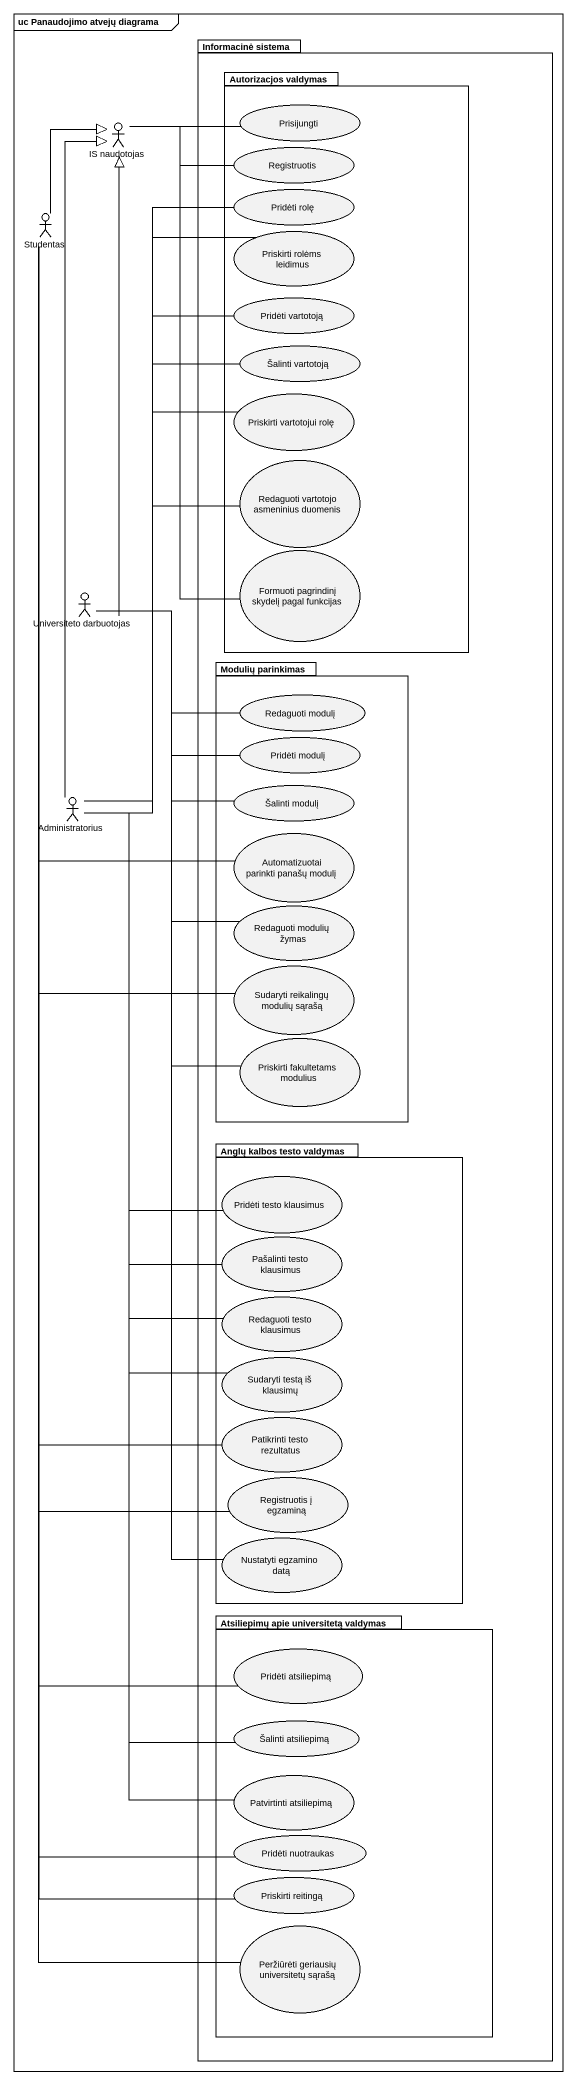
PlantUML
@startuml
mainframe uc Panaudojimo atvejų diagrama
package "Informacinė sistema" as Informacinė_sistema {
  package "Autorizacjos valdymas" as Autorizacjos_valdymas {
    usecase Prisijungti
    usecase Registruotis
    usecase "Pridėti rolę" as Pridėti_rolę
    usecase "Priskirti rolėms leidimus" as Priskirti_rolėms_leidimus
    usecase "Pridėti vartotoją" as Pridėti_vartotoją
    usecase "Šalinti vartotoją" as Šalinti_vartotoją
    usecase "Priskirti vartotojui rolę" as Priskirti_vartotojui_rolę
    usecase "Redaguoti vartotojo asmeninius duomenis" as Redaguoti_vartotojo
    usecase "Formuoti pagrindinį skydelį pagal funkcijas" as Formuoti_pagrindinį_skydelį
  }
  package "Modulių parinkimas" as Modulių_parinkimas {
    usecase "Redaguoti modulį" as Redaguoti_modulį
    usecase "Pridėti modulį" as Pridėti_modulį
    usecase "Šalinti modulį" as Šalinti_modulį
    usecase "Automatizuotai parinkti panašų modulį" as Automatizuotai_parinkti
    usecase "Redaguoti modulių žymas" as Redaguoti_modulių_žymas
    usecase "Sudaryti reikalingų modulių sąrašą" as Sudaryti_reikalingų_modulių
    usecase "Priskirti fakultetams modulius" as Priskirti_fakultetams
  }
  package "Anglų kalbos testo valdymas" as Anglų_kalbos_testo_valdymas {
    usecase "Pridėti testo klausimus" as Pridėti_testo_klausimus
    usecase "Pašalinti testo klausimus" as Pašalinti_testo_klausimus
    usecase "Redaguoti testo klausimus" as Redaguoti_testo_klausimus
    usecase "Sudaryti testą iš klausimų" as Sudaryti_testą_iš_klausimų
    usecase "Patikrinti testo rezultatus" as Patikrinti_testo_rezultatus
    usecase "Registruotis į egzaminą" as Registruotis_į_egzaminą
    usecase "Nustatyti egzamino datą" as Nustatyti_egzamino_datą
  }
  package "Atsiliepimų apie universitetą valdymas" as Atsiliepimų_apie {
    usecase "Pridėti atsiliepimą" as Pridėti_atsiliepimą
    usecase "Šalinti atsiliepimą" as Šalinti_atsiliepimą
    usecase "Patvirtinti atsiliepimą" as Patvirtinti_atsiliepimą
    usecase "Pridėti nuotraukas" as Pridėti_nuotraukas
    usecase "Priskirti reitingą" as Priskirti_reitingą
    usecase "Peržiūrėti geriausių universitetų sąrašą" as Peržiūrėti_geriausių
  }
}
actor "IS naudotojas" as IS_naudotojas
actor Studentas
actor "Universiteto darbuotojas" as Universiteto_darbuotojas
actor Administratorius
IS_naudotojas -right- Prisijungti
IS_naudotojas -right- Registruotis
IS_naudotojas -- Formuoti_pagrindinį_skydelį
Studentas -up-|> IS_naudotojas
Studentas -- Automatizuotai_parinkti
Studentas -- Sudaryti_reikalingų_modulių
Studentas -- Patikrinti_testo_rezultatus
Studentas -- Registruotis_į_egzaminą
Studentas -- Pridėti_atsiliepimą
Studentas -- Pridėti_nuotraukas
Studentas -- Priskirti_reitingą
Universiteto_darbuotojas -up-|> IS_naudotojas
Universiteto_darbuotojas -right- Redaguoti_modulį
Universiteto_darbuotojas -- Pridėti_modulį
Universiteto_darbuotojas -- Šalinti_modulį
Universiteto_darbuotojas -- Redaguoti_modulių_žymas
Universiteto_darbuotojas -- Priskirti_fakultetams
Universiteto_darbuotojas -- Nustatyti_egzamino_datą
Administratorius -up-|> IS_naudotojas
Administratorius -up- Pridėti_rolę
Administratorius -up- Priskirti_rolėms_leidimus
Administratorius -up- Pridėti_vartotoją
Administratorius -up- Šalinti_vartotoją
Administratorius -up- Priskirti_vartotojui_rolę
Administratorius -up- Redaguoti_vartotojo
Administratorius -- Pridėti_testo_klausimus
Administratorius -- Pašalinti_testo_klausimus
Administratorius -- Redaguoti_testo_klausimus
Administratorius -- Sudaryti_testą_iš_klausimų
Administratorius -- Šalinti_atsiliepimą
Administratorius -- Patvirtinti_atsiliepimą
Peržiūrėti_geriausių -up- Studentas
@enduml
